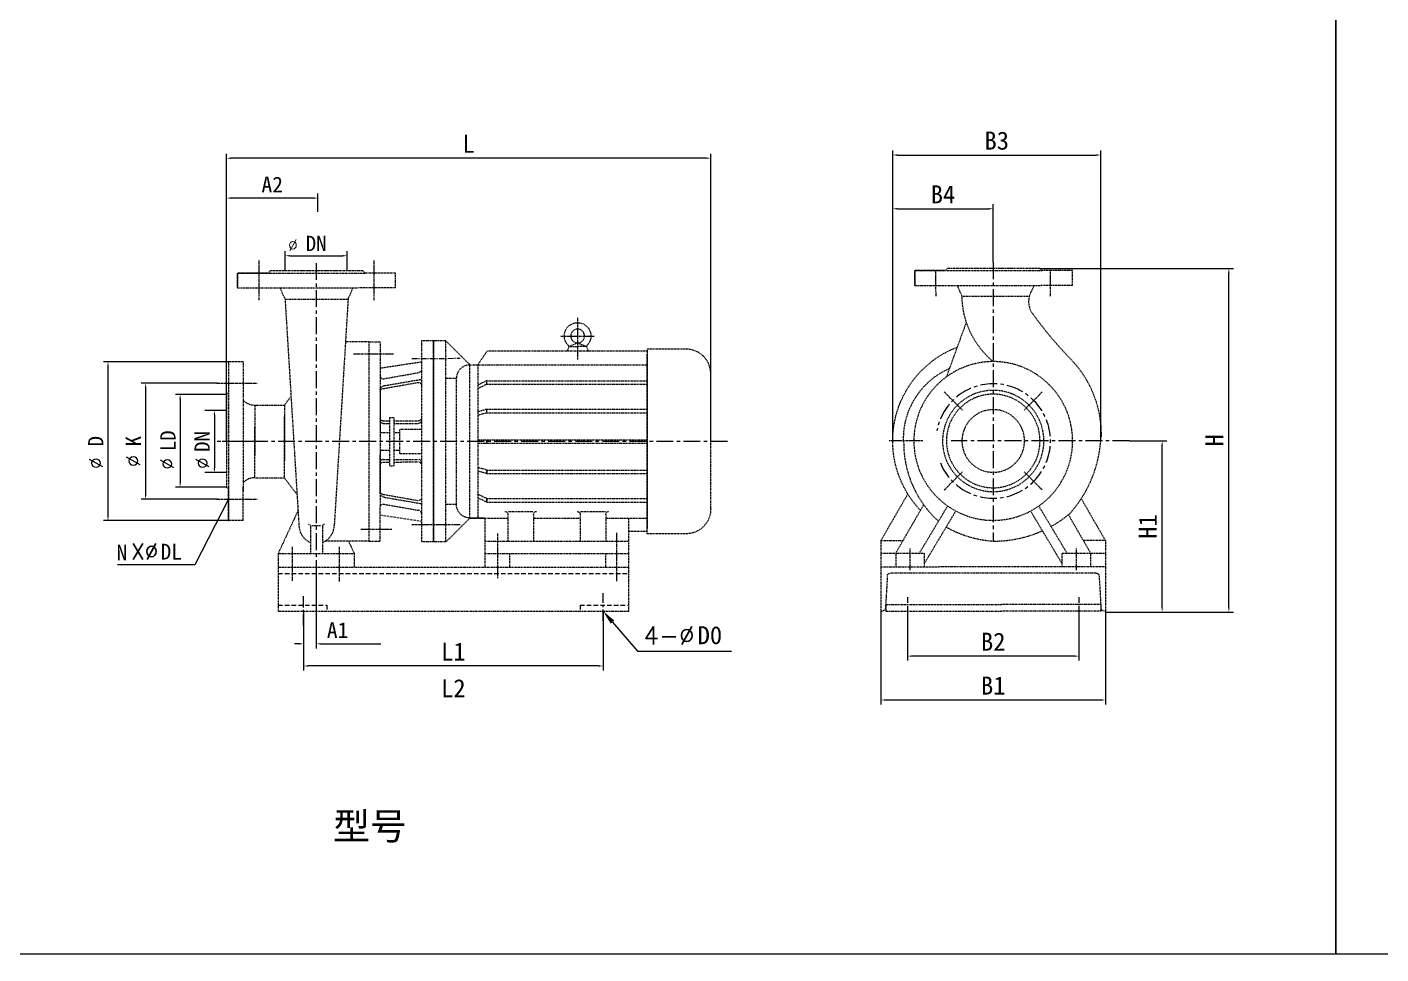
# Model space of a CAD drawing. Extents: x 1620 to 2878, y -792 to 791.
# Drawn here: x 1924.7 to 2225.3, y -792 to -586.2 of the extents above; entities that cross this region are included whole.
import ezdxf
from ezdxf.enums import TextEntityAlignment as Align

# ---------------------------------------------------------------- set-up
doc = ezdxf.new("R2010")
doc.units = 0
doc.header["$MEASUREMENT"] = 0
doc.linetypes.add('CENTER', pattern=[2, 1.25, -0.25, 0.25, -0.25])
doc.linetypes.add('DASHED', pattern=[0.75, 0.5, -0.25])
doc.layers.get('0').update_dxf_attribs({"linetype": 'CONTINUOUS'})
doc.layers.get('DEFPOINTS').update_dxf_attribs({"linetype": 'CONTINUOUS'})
for name, color, linetype in [('1', 7, 'CONTINUOUS'), ('BZ', 7, 'CONTINUOUS'), ('DASHED', 2, 'DASHED'), ('YHCENTER', 4, 'CENTER'), ('YHDIM', 1, 'CONTINUOUS'), ('YHSOLID', 7, 'CONTINUOUS')]:
    doc.layers.add(name, color=color, linetype=linetype)
doc.styles.add('HZTXT', font='txt.shx', dxfattribs={"bigfont": 'hztxt.shx'})
doc.styles.get("Standard").update_dxf_attribs({"font": 'SimSun.ttf', "width": 0.6})

msp = doc.modelspace()

# ---------------------------------------------------------------- linework, layer by layer
for p, q in [((2215.31876, -791.97458), (2215.31876, -581.97458)), ((2215.31876, -581.97458), (2215.31876, -791.97458)), ((1969.42193, -691.00052), (1961.90904, -705.6019)), ((1961.90904, -705.6019), (1944.75076, -705.57795)), ((2054.67782, -718.294), (2060.24736, -724.75563)), ((2060.24736, -724.75563), (2081.11983, -724.71992)), ((2215.31876, -791.97458), (2512.31876, -791.97458))]:
    msp.add_line(p, q)
at = {"color": 0, "linetype": 'ByBlock'}
for p, q in [((1968.95434, -678.1866), (1968.95434, -614.2858)), ((2075.4782, -615.2858), (1969.95434, -615.2858)), ((2076.4782, -678.1866), (2076.4782, -614.2858)), ((2116.89468, -678.079), (2116.89468, -613.58141)), ((2117.89468, -614.58141), (2162.08931, -614.58141)), ((2163.08931, -678.079), (2163.08931, -613.58141)), ((1968.95434, -678.03201), (1968.95434, -623.14749)), ((1988.28421, -624.14749), (1969.95434, -624.14749)), ((1989.28421, -627.19369), (1989.28421, -623.14749)), ((2116.89468, -635.68998), (2116.89468, -625.51913)), ((2117.89468, -626.51913), (2138.21107, -626.51913)), ((2139.21107, -638.37669), (2139.21107, -625.51913)), ((1981.99682, -640.31536), (1981.99682, -635.9462)), ((1982.99682, -636.9462), (1994.77015, -636.9462)), ((1995.77015, -640.31536), (1995.77015, -635.9462)), ((2149.5918, -639.78268), (2192.53506, -639.78268)), ((2191.53506, -715.05754), (2191.53506, -640.78268)), ((1968.95434, -660.49765), (1941.65605, -660.49765)), ((1942.65605, -661.49765), (1942.65605, -694.75418)), ((1966.87681, -665.25309), (1950.00563, -665.25309)), ((1951.00563, -666.25309), (1951.00563, -689.99874)), ((1968.84674, -667.74518), (1957.66953, -667.74518)), ((1958.66953, -668.74518), (1958.66953, -687.31883)), ((1968.84674, -671.29993), (1965.28066, -671.29993)), ((1966.28066, -672.29993), (1966.28066, -684.07327)), ((2169.45753, -678.079), (2177.72741, -678.079)), ((2176.72741, -715.05754), (2176.72741, -679.079)), ((1968.84674, -685.07327), (1965.28066, -685.07327)), ((1968.84674, -688.31883), (1957.66953, -688.31883)), ((1966.76921, -690.99874), (1950.00563, -690.99874)), ((1968.95434, -695.75418), (1941.65605, -695.75418)), ((1988.88349, -707.54742), (1988.88349, -724.12157)), ((1986.08058, -715.96059), (1986.08058, -724.12157)), ((1986.08058, -715.96059), (1986.08058, -729.04209)), ((2052.60809, -715.96059), (2052.60809, -729.04209)), ((2114.28852, -715.83742), (2114.28852, -736.59613)), ((2120.19282, -715.83828), (2120.19282, -726.84613)), ((2158.22932, -715.84196), (2158.22932, -726.84613)), ((2164.13362, -715.84196), (2164.13362, -736.59613)), ((2164.13362, -716.05754), (2177.72741, -716.05754)), ((2164.13362, -716.05754), (2192.53506, -716.05754)), ((1985.08058, -723.12157), (1984.08058, -723.12157)), ((1989.88349, -723.12157), (2003.25008, -723.12157)), ((2157.22932, -725.84613), (2121.19282, -725.84613)), ((2051.60809, -728.04209), (1987.08058, -728.04209)), ((2163.13362, -735.59613), (2115.28852, -735.59613))]:
    msp.add_line(p, q, dxfattribs=at)
at = {"color": 1, "linetype": 'ByBlock', "ltscale": 0.2}
for p, q in [((1969.31432, -660.49765), (1947.28154, -660.49765)), ((1966.76921, -665.25309), (1952.97554, -665.25309)), ((1968.84674, -667.74518), (1958.66953, -667.74518)), ((1968.84674, -671.29993), (1964.14453, -671.29993)), ((1968.84674, -685.07327), (1964.14453, -685.07327)), ((1968.84674, -688.31883), (1958.66953, -688.31883)), ((1966.76921, -690.99874), (1952.97554, -690.99874)), ((1969.31432, -695.75418), (1947.28154, -695.75418))]:
    msp.add_line(p, q, dxfattribs=at)
at = {"color": 0, "linetype": 'ByBlock'}
for points in [[(1969.95434, -615.11913), (1969.95434, -615.45247), (1968.95434, -615.2858)], [(2075.4782, -615.11913), (2075.4782, -615.45247), (2076.4782, -615.2858)], [(2117.89468, -614.41474), (2117.89468, -614.74808), (2116.89468, -614.58141)], [(2162.08931, -614.41474), (2162.08931, -614.74808), (2163.08931, -614.58141)], [(1969.95434, -623.98082), (1969.95434, -624.31416), (1968.95434, -624.14749)], [(1988.28421, -623.98082), (1988.28421, -624.31416), (1989.28421, -624.14749)], [(2117.89468, -626.35247), (2117.89468, -626.6858), (2116.89468, -626.51913)], [(2138.21107, -626.35247), (2138.21107, -626.6858), (2139.21107, -626.51913)], [(1982.99682, -636.77953), (1982.99682, -637.11287), (1981.99682, -636.9462)], [(1994.77015, -636.77953), (1994.77015, -637.11287), (1995.77015, -636.9462)], [(2191.3684, -640.78268), (2191.70173, -640.78268), (2191.53506, -639.78268)], [(1942.48938, -661.49765), (1942.82271, -661.49765), (1942.65605, -660.49765)], [(1950.83896, -666.25309), (1951.1723, -666.25309), (1951.00563, -665.25309)], [(1958.50287, -668.74518), (1958.8362, -668.74518), (1958.66953, -667.74518)], [(1966.114, -672.29993), (1966.44733, -672.29993), (1966.28066, -671.29993)], [(2176.56074, -679.079), (2176.89407, -679.079), (2176.72741, -678.079)], [(1966.114, -684.07327), (1966.44733, -684.07327), (1966.28066, -685.07327)], [(1958.50287, -687.31883), (1958.8362, -687.31883), (1958.66953, -688.31883)], [(1950.83896, -689.99874), (1951.1723, -689.99874), (1951.00563, -690.99874)], [(1942.48938, -694.75418), (1942.82271, -694.75418), (1942.65605, -695.75418)], [(2176.56074, -715.05754), (2176.89407, -715.05754), (2176.72741, -716.05754)], [(2191.3684, -715.05754), (2191.70173, -715.05754), (2191.53506, -716.05754)], [(1985.08058, -722.9549), (1985.08058, -723.28824), (1986.08058, -723.12157)], [(1989.88349, -722.9549), (1989.88349, -723.28824), (1988.88349, -723.12157)], [(2121.19282, -725.67946), (2121.19282, -726.0128), (2120.19282, -725.84613)], [(2157.22932, -725.67946), (2157.22932, -726.0128), (2158.22932, -725.84613)], [(1987.08058, -727.87542), (1987.08058, -728.20875), (1986.08058, -728.04209)], [(2051.60809, -727.87542), (2051.60809, -728.20875), (2052.60809, -728.04209)], [(2115.28852, -735.42946), (2115.28852, -735.7628), (2114.28852, -735.59613)], [(2163.13362, -735.42946), (2163.13362, -735.7628), (2164.13362, -735.59613)]]:
    msp.add_solid(points, dxfattribs=at)
msp.add_solid([(2054.27385, -718.6422), (2052.5886, -715.87013), (2055.0818, -717.94579)])
at = {"layer": '1'}
msp.add_line((2014.90916, -658.4361), (2014.90916, -655.86971), dxfattribs=at)
at = {"layer": 'BZ'}
msp.add_line((1918.31876, -791.97458), (2215.31876, -791.97458), dxfattribs=at)
at = {"layer": 'DASHED', "ltscale": 0.2}
for p, q in [((2128.55057, -640.25027), (2121.77062, -640.25027)), ((2121.77062, -640.25027), (2128.55057, -640.25027)), ((2121.77062, -640.25027), (2121.77062, -643.47721)), ((2121.77062, -643.52335), (2121.77062, -640.25027)), ((2129.01816, -639.78268), (2128.55057, -640.25027)), ((2128.55057, -640.25027), (2150.05938, -640.25027)), ((2149.5918, -639.78268), (2129.01816, -639.78268)), ((2143.98081, -639.78268), (2134.62915, -639.78268)), ((2149.5918, -639.78268), (2150.05938, -640.25027)), ((2156.83933, -640.25027), (2150.05938, -640.25027)), ((2156.83933, -643.52335), (2156.83933, -640.25027)), ((1971.44304, -640.78295), (1978.22299, -640.78295)), ((1971.44304, -644.05603), (1971.44304, -640.78295)), ((1978.22299, -640.78295), (1971.44304, -640.78295)), ((1971.44304, -640.78295), (1971.44304, -644.00989)), ((1978.69058, -640.31536), (1978.22299, -640.78295)), ((1978.22299, -640.78295), (1999.7318, -640.78295)), ((1999.26422, -640.31536), (1978.69058, -640.31536)), ((1993.65322, -640.31536), (1984.30157, -640.31536)), ((1999.26422, -640.31536), (1999.7318, -640.78295)), ((2006.51175, -640.78295), (1999.7318, -640.78295)), ((2006.51175, -644.05603), (2006.51175, -640.78295)), ((1971.44304, -644.05603), (1998.27633, -644.05603)), ((1981.97236, -646.60513), (1980.89067, -644.08159)), ((1995.96536, -646.60513), (1997.04705, -644.08159)), ((2006.51175, -644.05603), (1998.1643, -644.05603)), ((2121.77062, -643.52335), (2149.85911, -643.52335)), ((2132.29994, -645.94675), (2131.21825, -643.54892)), ((2132.29994, -645.94675), (2147.20824, -645.94675)), ((2147.20824, -645.94675), (2148.28992, -643.54892)), ((2156.83933, -643.52335), (2149.74709, -643.52335)), ((1981.96719, -646.59931), (1985.05125, -696.89513)), ((1981.97236, -646.60513), (1995.96536, -646.60513)), ((1995.96536, -646.60513), (1992.88648, -696.89473)), ((2133.23551, -651.67241), (2128.80616, -663.84897)), ((2000.54288, -656.07389), (1995.38565, -656.07389)), ((2000.54288, -656.07389), (2000.54288, -700.29848)), ((2000.54288, -656.07389), (2003.09333, -656.07389)), ((2003.09333, -656.07389), (2003.09333, -692.72534)), ((2012.23119, -655.86971), (2012.23119, -700.50261)), ((2014.90916, -655.86971), (2012.23119, -655.86971)), ((2014.90916, -700.50261), (2014.90916, -655.86971)), ((2014.90916, -700.50261), (2014.90916, -655.86971)), ((2017.68891, -655.86971), (2014.90916, -655.86971)), ((2017.68891, -700.50261), (2017.68891, -655.86971)), ((2023.02837, -661.18639), (2017.68891, -655.86971)), ((2026.78329, -658.17354), (2024.7392, -661.18639)), ((2062.35523, -658.17354), (2026.78329, -658.17354)), ((2044.96867, -657.10663), (2044.59695, -658.17354)), ((2046.92914, -656.29675), (2044.96865, -657.10663)), ((2044.96865, -657.10663), (2046.95631, -657.10663)), ((2048.88962, -657.10663), (2046.90196, -657.10663)), ((2046.92914, -656.29675), (2048.88962, -657.10663)), ((2048.8896, -657.10663), (2049.26132, -658.17354)), ((2062.35523, -657.69744), (2062.35523, -697.70701)), ((2071.03723, -657.69744), (2062.35523, -657.69744)), ((1972.69501, -660.49765), (1969.42193, -660.49765)), ((1969.42193, -660.49765), (1969.42193, -667.2776)), ((1972.69501, -660.49765), (1972.69501, -668.06132)), ((2003.09333, -661.89023), (2012.23745, -660.4932)), ((2014.90916, -658.4361), (2014.90916, -700.50261)), ((2014.90916, -672.45005), (2014.90916, -661.11408)), ((2023.02837, -661.18639), (2062.35523, -661.18639)), ((2023.03385, -695.18593), (2023.03385, -661.18639)), ((2024.7392, -661.18639), (2024.7392, -695.18681)), ((2062.35523, -698.67577), (2062.35523, -658.6662)), ((2003.73095, -664.28556), (2011.60158, -662.89888)), ((2020.01302, -664.20262), (2017.68891, -664.20262)), ((2020.01302, -692.17058), (2020.01302, -664.20174)), ((2076.4782, -693.23481), (2076.4782, -663.1384)), ((1968.95434, -667.74518), (1969.42193, -667.2776)), ((1969.42193, -667.2776), (1969.42193, -688.97423)), ((2003.09383, -666.74255), (2003.09171, -675.31692)), ((2003.7317, -666.44404), (2011.6049, -665.05711)), ((2004.15248, -665.77332), (2012.23119, -664.3885)), ((2026.78329, -664.69689), (2024.7392, -665.67925)), ((2026.78329, -665.4904), (2024.7392, -666.47276)), ((2026.78329, -664.69689), (2062.35523, -664.69689)), ((2026.78329, -665.4904), (2026.78329, -664.69689)), ((2026.78329, -665.4904), (2062.35523, -665.4904)), ((1968.95434, -667.74518), (1968.95434, -688.31883)), ((1972.69501, -668.06132), (1972.69501, -668.08433)), ((1972.69501, -668.08433), (1972.69501, -689.50259)), ((1975.26053, -670.09915), (1975.26053, -681.33231)), ((1975.26053, -670.09915), (1981.83196, -670.09915)), ((1983.25501, -668.21849), (1981.83196, -670.09915)), ((1981.83196, -670.09915), (1981.83196, -682.48233)), ((1968.95434, -673.35618), (1968.95434, -682.70783)), ((1981.83196, -686.27406), (1981.83196, -672.51354)), ((2005.1598, -672.95651), (2005.1598, -680.09902)), ((2006.22248, -672.95651), (2005.1598, -672.95651)), ((2006.22248, -680.09902), (2006.22248, -672.95651)), ((2014.90916, -678.18616), (2014.90916, -672.45005)), ((2026.78329, -671.04499), (2024.7392, -671.61106)), ((2026.78329, -671.8385), (2024.7392, -672.40457)), ((2026.78329, -671.04499), (2062.35523, -671.04499)), ((2026.78329, -671.8385), (2026.78329, -671.04499)), ((2026.78329, -671.8385), (2062.35523, -671.8385)), ((1975.26053, -686.27406), (1975.26053, -675.04089)), ((2003.09171, -675.31692), (2003.08888, -676.27334)), ((2005.1598, -676.27334), (2003.09333, -676.27334)), ((2003.72993, -674.18936), (2005.1598, -674.18761)), ((2003.73007, -673.62198), (2005.1598, -673.62024)), ((2006.22248, -673.61894), (2011.61429, -673.61237)), ((2006.22248, -674.18632), (2011.61497, -674.17974)), ((2007.49158, -676.27334), (2006.22248, -676.27334)), ((2007.49158, -680.8429), (2007.49158, -675.52946)), ((2012.23119, -675.52946), (2007.49158, -675.52946)), ((2014.90916, -678.18616), (2014.90916, -700.50261)), ((2024.7392, -677.78985), (2062.35523, -677.78985)), ((2024.7392, -678.58336), (2062.35523, -678.58336)), ((2026.78329, -678.58336), (2026.78329, -677.78985)), ((2003.07753, -680.09902), (2003.0747, -681.05544)), ((2003.09383, -689.62982), (2003.09171, -681.05544)), ((2003.09333, -680.09902), (2005.1598, -680.09902)), ((2003.72993, -682.18385), (2005.1598, -682.18211)), ((2005.1598, -680.09902), (2005.1598, -683.58339)), ((2006.22248, -680.09902), (2007.49158, -680.09902)), ((2006.22248, -683.58339), (2006.22248, -680.09902)), ((2006.22248, -682.18081), (2011.62521, -682.17423)), ((2007.49158, -680.8429), (2012.23119, -680.84286)), ((2003.73007, -682.75123), (2005.1598, -682.74948)), ((2005.1598, -683.58339), (2006.22248, -683.58339)), ((2006.22248, -682.74819), (2011.62589, -682.7416)), ((2026.78329, -684.53382), (2024.7392, -683.96776)), ((2026.78329, -685.32733), (2024.7392, -684.76127)), ((2026.78329, -684.53382), (2026.78329, -685.32733)), ((2026.78329, -684.5347), (2062.35523, -684.5347)), ((2026.78329, -685.32822), (2026.78329, -684.5347)), ((2026.78329, -685.32822), (2062.35523, -685.32822)), ((1968.95434, -688.31883), (1969.42193, -688.78641)), ((1972.69501, -688.19051), (1972.69501, -688.16751)), ((1972.69501, -695.75418), (1972.69501, -688.19051)), ((1975.26053, -686.27406), (1981.83196, -686.27406)), ((1984.54873, -689.86445), (1981.83196, -686.27406)), ((1969.42193, -688.78641), (1969.42193, -695.56636)), ((1969.42193, -695.75418), (1969.42193, -688.97423)), ((2003.7317, -689.92917), (2011.6049, -691.3161)), ((2004.15248, -690.59988), (2012.23119, -691.98632)), ((2026.78329, -690.88192), (2024.7392, -689.89956)), ((2026.78329, -691.67543), (2024.7392, -690.69307)), ((2026.78329, -690.88192), (2026.78329, -691.67543)), ((2026.78329, -690.8828), (2062.35523, -690.8828)), ((2026.78329, -691.67632), (2026.78329, -690.8828)), ((2114.28852, -700.18374), (2120.25317, -689.85266)), ((2164.13362, -700.18374), (2158.75867, -690.87405)), ((1984.93439, -693.36195), (1980.42663, -703.08172)), ((2003.09333, -696.4728), (2003.09333, -692.72534)), ((2003.73206, -692.08739), (2011.60158, -693.47432)), ((2020.01302, -692.17058), (2017.68891, -692.17058)), ((2026.78329, -691.67632), (2062.35523, -691.67632)), ((2031.50128, -693.73282), (2037.08025, -693.73282)), ((2047.48237, -693.73282), (2053.12621, -693.73282)), ((2117.57877, -702.97412), (2123.77057, -692.24962)), ((2122.82304, -702.97412), (2129.09302, -692.5144)), ((2123.93647, -705.2613), (2130.90883, -693.62984)), ((2154.48567, -705.2613), (2147.5133, -693.62984)), ((2155.59909, -702.97412), (2149.32911, -692.5144)), ((1972.69501, -695.75418), (1969.42193, -695.75418)), ((1987.61195, -696.97719), (1987.61195, -703.08172)), ((1987.92766, -696.86181), (1989.86081, -696.86181)), ((1990.31139, -696.97719), (1990.31139, -703.08172)), ((2003.09333, -700.29848), (2003.09333, -696.4728)), ((2023.02837, -695.18593), (2017.68891, -700.50261)), ((2023.03385, -695.18593), (2031.45675, -695.18593)), ((2026.35942, -695.18593), (2026.35942, -703.07215)), ((2031.45675, -694.41294), (2031.45675, -700.29134)), ((2037.11736, -694.41294), (2037.11736, -700.29134)), ((2037.11736, -695.18593), (2047.50053, -695.18593)), ((2047.50053, -694.41294), (2047.50053, -700.29134)), ((2053.16114, -694.41294), (2053.16114, -700.29134)), ((2053.16114, -695.18593), (2062.35523, -695.18593)), ((2058.26204, -695.18593), (2058.26204, -703.07215)), ((2160.84336, -702.97412), (2155.92498, -694.45523)), ((2000.54288, -700.29848), (1990.90905, -700.29848)), ((1996.04955, -700.29848), (1997.34034, -703.08172)), ((2000.54288, -700.29848), (2003.09333, -700.29848)), ((2026.35942, -700.29134), (2058.26204, -700.29134)), ((2062.35523, -698.19966), (2058.26204, -698.19966)), ((2071.03723, -698.67577), (2062.35523, -698.67577)), ((2114.28852, -700.18374), (2119.1898, -700.18374)), ((2114.28852, -700.18374), (2114.28852, -705.99241)), ((2164.13362, -700.18374), (2159.23233, -700.18374)), ((2164.13362, -700.18374), (2164.13362, -705.99523)), ((1980.42663, -703.08172), (1997.34034, -703.08172)), ((1980.42663, -703.08172), (1980.42663, -706.06326)), ((1997.34034, -703.08172), (1997.34034, -706.06326)), ((2014.90916, -700.50261), (2012.23119, -700.50261)), ((2017.68891, -700.50261), (2014.90916, -700.50261)), ((2026.35942, -703.07215), (2058.26204, -703.07215)), ((2026.35942, -703.07215), (2026.35942, -706.06326)), ((2031.77666, -703.07215), (2031.77666, -706.06326)), ((2053.11608, -703.07215), (2053.11608, -706.06326)), ((2058.26204, -703.07215), (2058.26204, -715.96059)), ((2114.28852, -702.96454), (2117.5843, -702.96454)), ((2117.57877, -702.97412), (2117.57877, -705.99241)), ((2117.57877, -702.97412), (2123.93647, -702.97412)), ((2123.93647, -705.99241), (2123.93647, -702.97412)), ((2154.48567, -702.97412), (2160.84336, -702.97412)), ((2154.48567, -705.99241), (2154.48567, -702.97412)), ((2160.84336, -702.97412), (2164.13362, -702.97412)), ((2160.84336, -702.97412), (2160.84336, -705.99241)), ((1980.42663, -706.06326), (2058.26204, -706.06326)), ((1980.42663, -706.06326), (1980.42663, -715.96059)), ((2114.28852, -705.99241), (2127.11902, -705.99246)), ((2114.28852, -705.99241), (2114.28852, -715.83742)), ((2164.13362, -705.99523), (2127.11902, -705.99246)), ((2164.13362, -705.99523), (2164.13362, -715.84196)), ((2115.69972, -708.10422), (2115.28825, -715.1732)), ((2141.03093, -707.40472), (2116.40537, -707.39862)), ((2162.01687, -707.40628), (2141.03093, -707.40472)), ((2162.72349, -708.11198), (2163.13397, -715.18101)), ((2115.33389, -714.38927), (2141.03088, -714.39381)), ((2115.33389, -714.38927), (2115.33389, -715.83742)), ((2163.08825, -714.39381), (2141.03088, -714.39381)), ((2163.08825, -714.39381), (2163.08825, -715.84196)), ((2058.26204, -715.96059), (1980.42663, -715.96059)), ((2114.28852, -715.83742), (2114.58295, -715.8378)), ((2115.33389, -715.83742), (2141.03088, -715.84196)), ((2163.08825, -715.84196), (2141.03088, -715.84196)), ((2164.13362, -715.84196), (2163.83918, -715.84233))]:
    msp.add_line(p, q, dxfattribs=at)
at = {"layer": 'DASHED'}
msp.add_line((2003.09333, -694.48298), (2012.23745, -695.88), dxfattribs=at)
at = {"layer": 'DASHED', "ltscale": 0.2, "extrusion": (0, 0, -1)}
for centre, major_axis, start_param, end_param in [((2151.33027, -645.77648), (13.45701, 13.45701), 3.046475478, 3.918044085), ((2218.24653, -599.50436), (61.1099, 61.1099), 3.150016426, 3.313801259), ((2046.92914, -654.76972), (-2.08961, 2.08961), 4.729634964, 9.407531977), ((2139.21107, -678.079), (-15.78007, 15.78007), 4.736156463, 6.701778787), ((2139.10804, -676.57014), (17.00241, 17.00241), 0.030682198, 0.807427291), ((2011.60082, -662.26093), (-0.4511, 0.4511), 2.355007687, 3.925804014), ((2136.35958, -677.56344), (12.05486, 12.05486), 3.896744593, 5.083281714), ((2003.7317, -667.08199), (-0.4511, 0.4511), 5.498024886, 7.068583471), ((2004.15248, -666.83601), (0.75143, 0.75143), 4.01425728, 5.497787144), ((2011.6049, -665.69506), (-0.4511, 0.4511), 0.784211361, 2.355007687), ((2003.73022, -672.98403), (-0.4511, 0.4511), 3.927228559, 5.498024886), ((2011.61354, -672.97441), (0.4511, 0.4511), 1.038340419, 2.355007687), ((2003.73009, -673.5514), (-0.4511, 0.4511), 3.927228559, 5.498024886), ((2011.61421, -673.54179), (-0.4511, 0.4511), 2.613320639, 3.925804014), ((2003.73022, -683.38918), (0.4511, 0.4511), 3.926753075, 5.497549402), ((2003.7317, -689.29121), (0.4511, 0.4511), 2.35619449, 3.926753075), ((2004.15248, -689.5372), (0.75143, 0.75143), 2.35619449, 3.839724354), ((2011.58421, -690.62803), (-0.48674, 0.48674), 2.70467128, 3.898031943), ((2003.73129, -692.72534), (0.4511, 0.4511), 3.926990817, 5.499007361), ((2023.02837, -692.17058), (-2.13217, 2.13217), 3.926990817, 5.497787144), ((2030.77663, -694.41294), (-0.48092, 0.48092), 0.785398163, 2.35619449), ((2037.79748, -694.41294), (-0.48092, 0.48092), 5.497787144, 7.068583471), ((2046.82041, -694.41294), (-0.48092, 0.48092), 0.785398163, 2.35619449), ((2053.84126, -694.41294), (-0.48092, 0.48092), 5.497787144, 7.068583471), ((2071.03723, -693.23481), (-3.84734, 3.84734), 2.35619449, 3.926990817), ((2139.35878, -674.29521), (18.45016, 18.45016), 1.655355695, 1.847452431), ((1987.17809, -696.97719), (-0.30679, 0.30679), 0.785398163, 2.35619449), ((1990.74525, -696.97719), (-0.30679, 0.30679), 5.497787144, 7.068583471), ((2140.87786, -676.20699), (-17.1386, 17.1386), 3.995813793, 4.450191301), ((2139.35878, -674.29521), (18.45016, 18.45016), 1.929356928, 2.361855819), ((2116.40532, -708.10422), (-0.49893, 0.49893), 5.497787144, 7.068653141), ((2162.01789, -708.11188), (-0.49893, 0.49893), 0.785467834, 2.356333832), ((2114.58385, -715.1322), (-0.49893, 0.49893), 2.414335767, 3.928261112), ((2163.83829, -715.13673), (-0.49893, 0.49893), 3.925720522, 5.439645867)]:
    msp.add_ellipse(centre, major_axis=major_axis, ratio=1, start_param=start_param, end_param=end_param, dxfattribs=at)
at = {"layer": 'DASHED', "ltscale": 0.2}
for centre, major_axis, start_param, end_param in [((2151.95535, -647.09248), (3.4531, 3.4531), 2.119371017, 2.811216269), ((2044.31072, -657.29935), (-0.48479, 0.48479), 4.211929562, 4.695142997), ((2049.54755, -657.29935), (-0.48479, 0.48479), 0.017245984, 0.500459418), ((2071.03723, -663.1384), (-3.84734, 3.84734), 3.926990817, 5.497787144), ((2023.02837, -664.20174), (-2.13217, 2.13217), 5.497787144, 7.068583471), ((2003.73095, -663.64795), (-0.45086, 0.45086), 0.785398163, 2.35619449), ((1975.10208, -666.80839), (2.32962, 2.32962), 3.107766933, 3.975106238), ((2142.8528, -678.47099), (-16.64305, 16.64305), 0.768743093, 1.6202834), ((2135.80133, -675.97345), (19.35287, 19.35287), 4.767166435, 5.456621863), ((2003.73009, -682.8218), (-0.4511, 0.4511), 5.498024886, 7.068821213), ((2011.62521, -682.81218), (-0.4511, 0.4511), 4.244939139, 5.498973947), ((2011.62589, -683.37955), (-0.4511, 0.4511), 4.248298343, 5.498973947), ((1975.10208, -689.56482), (2.32962, 2.32962), 0.737282743, 1.604622048), ((1989.20519, -696.75773), (2.93889, 2.93889), 2.35619449, 3.533580074), ((1988.73253, -696.75773), (2.93889, 2.93889), 4.443200364, 5.497787144), ((1988.73253, -696.75773), (-2.93889, 2.93889), 2.745862569, 2.872404037)]:
    msp.add_ellipse(centre, major_axis=major_axis, ratio=1, start_param=start_param, end_param=end_param, dxfattribs=at)
at = {"layer": 'DASHED', "ltscale": 0.2, "extrusion": (0, 0, -1)}
for centre, major_axis in [((2046.92914, -654.76972), (1.07977, 1.07977)), ((2139.21107, -678.079), (-12.46507, 12.46507)), ((2139.21107, -678.079), (7.95514, 7.95514)), ((2139.21107, -678.079), (-7.34773, 7.34773)), ((2139.21107, -678.079), (-4.9198, 4.9198))]:
    msp.add_ellipse(centre, major_axis=major_axis, ratio=1, dxfattribs=at)
at = {"layer": 'DASHED'}
msp.add_ellipse((2011.60082, -694.11228), major_axis=(-0.4511, 0.4511), ratio=1, start_param=3.925804014, end_param=5.496600341, dxfattribs=at)
at = {"layer": 'DASHED', "ltscale": 0.2}
for p in [(1969.42193, -660.49765), (1966.87681, -665.25309), (1968.95434, -667.74518), (1968.95434, -671.29993), (1968.95434, -688.31883), (1966.87681, -690.99874), (1969.42193, -695.75418)]:
    msp.add_point(p, dxfattribs=at)
at = {"layer": 'DEFPOINTS', "color": 0, "linetype": 'ByBlock'}
for p in [(1968.95434, -615.2858), (2163.08931, -614.58141), (1968.95434, -624.14749), (1989.28421, -627.19369), (2139.21107, -626.51913), (1995.77015, -636.9462), (2116.89468, -635.68998), (2139.21107, -638.37669), (2149.5918, -639.78268), (2191.53506, -639.78268), (1981.99682, -640.31536), (1995.77015, -640.31536), (1968.95434, -660.49765), (1966.87681, -665.25309), (1968.84674, -667.74518), (1968.84674, -671.29993), (1968.95434, -678.03201), (1968.95434, -678.1866), (2076.4782, -678.1866), (2116.89468, -678.079), (2163.08931, -678.079), (2169.45753, -678.079), (2176.72741, -678.079), (1966.28066, -685.07327), (1968.84674, -685.07327), (1958.66953, -688.31883), (1968.84674, -688.31883), (1951.00563, -690.99874), (1966.76921, -690.99874), (1942.65605, -695.75418), (1968.95434, -695.75418), (1988.88349, -707.54742), (1980.42663, -715.96059), (1986.08058, -715.96059), (1986.08058, -715.96059), (2052.60809, -715.96059), (2058.26204, -715.96059), (2114.28852, -715.83742), (2120.19282, -715.83828), (2158.22932, -715.84196), (2164.13362, -715.84196), (2164.13362, -716.05754), (2164.13362, -716.05754), (1988.88349, -723.12157), (2120.19282, -725.84613), (1986.08058, -728.04209), (2114.28852, -735.59613)]:
    msp.add_point(p, dxfattribs=at)
at = {"layer": 'DEFPOINTS', "color": 0, "linetype": 'ByBlock', "ltscale": 0.2}
for p in [(1966.72703, -685.07327), (1968.95434, -685.07327)]:
    msp.add_point(p, dxfattribs=at)
at = {"layer": 'YHCENTER', "ltscale": 0.4}
for p, q in [((1976.19848, -646.83397), (1976.19229, -637.95182)), ((2001.75631, -646.83397), (2001.76251, -637.95182)), ((2126.50554, -645.93164), (2126.50158, -640.25027)), ((2151.9166, -645.93164), (2151.91827, -640.25027)), ((2046.92914, -650.73135), (2046.92914, -659.97193)), ((2043.17888, -654.76972), (2050.62547, -654.76972)), ((1997.17366, -658.73061), (2006.03338, -658.73061)), ((1966.87681, -665.25309), (1975.75897, -665.2469)), ((2128.33238, -667.20031), (2132.35487, -671.22281)), ((2150.08976, -667.20031), (2146.06726, -671.22281)), ((2123.54618, -678.079), (2116.0826, -678.079)), ((2128.33238, -688.95769), (2132.35487, -684.93519)), ((2150.08976, -688.95769), (2146.06726, -684.93519)), ((1966.87681, -690.99874), (1975.75897, -691.00494)), ((2010.09141, -696.59978), (2020.81487, -696.65168)), ((1998.81714, -697.64176), (2005.70475, -697.64176)), ((2029.12866, -698.62363), (2029.12866, -708.51316)), ((2055.56085, -698.50248), (2055.56085, -709.24006))]:
    msp.add_line(p, q, dxfattribs=at)
at = {"layer": 'YHCENTER', "ltscale": 3}
for p, q in [((1988.88349, -638.57927), (1988.88349, -708.29837)), ((2139.21107, -638.37669), (2139.21107, -700.38725)), ((2080.1745, -678.1866), (1966.28066, -678.1866)), ((2169.45753, -678.079), (2129.87145, -678.079))]:
    msp.add_line(p, q, dxfattribs=at)
at = {"layer": 'YHCENTER'}
for p, q in [((2010.09141, -659.77255), (2020.81487, -659.72065)), ((1974.70929, -678.1866), (1967.99289, -678.1866)), ((2120.19282, -712.78071), (2120.19282, -718.32125)), ((2158.22932, -712.78525), (2158.22932, -718.32579))]:
    msp.add_line(p, q, dxfattribs=at)
at = {"layer": 'YHCENTER', "ltscale": 0.2}
for p, q in [((1983.54409, -701.54946), (1983.54409, -709.15822)), ((1993.98446, -701.54946), (1993.98446, -709.35129)), ((2120.75762, -706.79788), (2120.75762, -701.92234)), ((2157.66451, -706.79788), (2157.66451, -701.92234))]:
    msp.add_line(p, q, dxfattribs=at)
at = {"layer": 'YHCENTER', "ltscale": 2}
for p, q in [((1986.08058, -719.03611), (1986.08058, -712.38662)), ((2052.60809, -717.99933), (2052.60809, -711.84981))]:
    msp.add_line(p, q, dxfattribs=at)
at = {"layer": 'YHCENTER', "ltscale": 3}
msp.add_ellipse((2139.21107, -678.079), major_axis=(8.98535, 8.98535), ratio=1, start_param=2.750096973, end_param=8.46193209, dxfattribs=at)
at = {"layer": 'YHDIM', "linetype": 'DASHED', "ltscale": 2}
for p, q in [((1980.42663, -707.52309), (2058.26204, -707.52309)), ((1980.42663, -714.50076), (1991.21406, -714.50076)), ((1991.21406, -714.50076), (1991.21406, -715.96059)), ((2047.47461, -714.50076), (2058.26204, -714.50076)), ((2047.47461, -714.50076), (2047.47461, -715.96059))]:
    msp.add_line(p, q, dxfattribs=at)
at = {"layer": 'YHSOLID'}
for p, q in [((2014.90916, -655.86971), (2014.90916, -658.4361)), ((2026.35942, -695.18593), (2023.02837, -695.18593))]:
    msp.add_line(p, q, dxfattribs=at)

# ---------------------------------------------------------------- texts
for tag, height, p in [('L', 4, (2022.71627, -615.2858)), ('B3', 4, (2139.992, -614.58141)), ('B4', 4, (2128.05288, -626.51913)), ('DN', 3.4, (1988.88349, -636.9462)), ('B2', 4, (2139.21107, -725.84613)), ('L1', 4, (2019.34434, -728.04209)), ('B1', 4, (2139.21107, -735.59613)), ('L2', 4, (2019.34434, -736.17164))]:
    msp.add_attdef(tag, text='', height=height).set_placement(p, align=Align.BOTTOM_CENTER)
msp.add_attdef('A2', text='', height=3.5).set_placement((1979.11928, -621.14749), align=Align.MIDDLE)
for tag, height, p in [('LD', 3.4, (1958.66953, -678.03201)), ('DN', 3.4, (1966.28066, -678.1866)), ('D', 3.4, (1942.65605, -678.12592)), ('K', 3.4, (1951.00563, -678.12592)), ('H', 4, (2191.53506, -677.92011)), ('H1', 4, (2176.72741, -697.06827))]:
    msp.add_attdef(tag, text='', height=height, rotation=90).set_placement(p, align=Align.BOTTOM_CENTER)
msp.add_attdef('N', text='', height=3.5).set_placement((1946.93254, -704.57356), align=Align.RIGHT)
for tag, p, height in [('DL', (1954.32621, -704.40337), 3.5), ('A1', (1991.25156, -721.85218), 3.5), ('D0', (2073.57779, -723.20387), 4)]:
    msp.add_attdef(tag, p, '', height=height)
at = {"layer": 'YHDIM', "style": 'HZTXT'}
for s, height, p in [('%%c', 2.5, (1982.64949, -635.87837)), ('X%%c', 3.5, (1947.82882, -704.37241)), ('4-%%c', 4, (2061.56299, -723.2717))]:
    msp.add_text(s, height=height, dxfattribs=at).set_placement(p)
for p in [(1941.52369, -684.29448), (1949.78194, -683.80429), (1957.30431, -684.45788), (1965.15373, -684.29448)]:
    msp.add_text('%%c', height=3, rotation=90, dxfattribs=at).set_placement(p)
at = {"layer": 'YHDIM'}
msp.add_attdef('型号', (1992.63444, -766.60928), '', height=6, dxfattribs=at)

doc.saveas('drawing.dxf')
